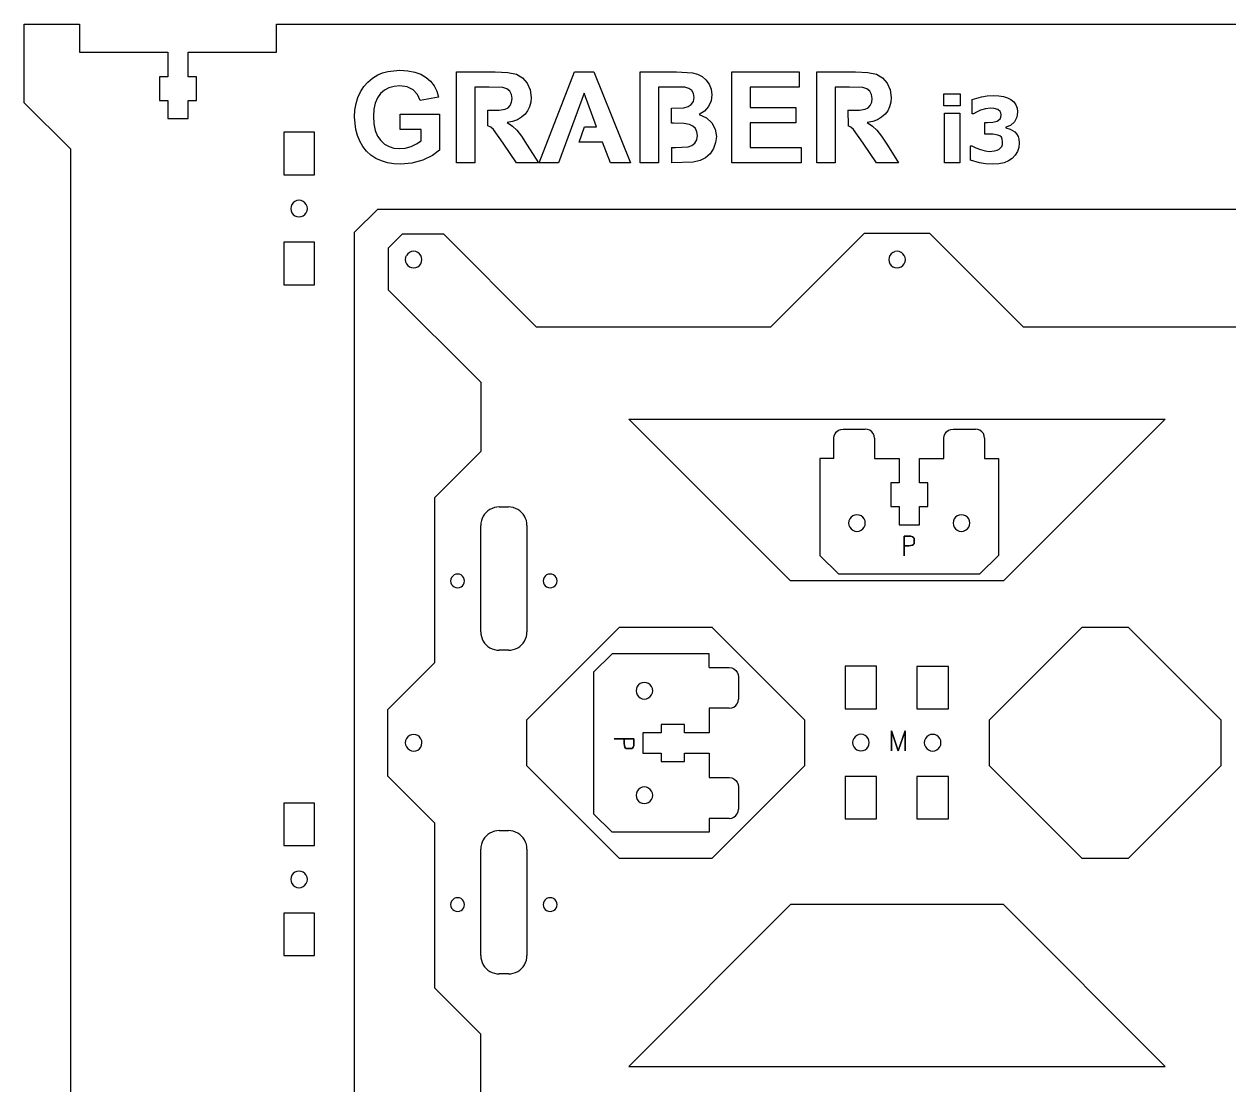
# Model space of a CAD drawing. Header units: inches. Extents: x -565 to 565, y -405 to 405.
# Drawn here: x 162.4 to 422.9, y 175.1 to 404.5 of the extents above; entities that cross this region are included whole.
import ezdxf

# ---------------------------------------------------------------- set-up
doc = ezdxf.new("R2010")
doc.units = ezdxf.units.IN
doc.header["$MEASUREMENT"] = 0

msp = doc.modelspace()

# ---------------------------------------------------------------- linework, layer by layer
for p, q in [((162.38, 404.54), (174.38, 404.54)), ((162.38, 387.54), (162.38, 404.54)), ((174.38, 404.54), (174.38, 398.44)), ((216.98, 398.44), (216.98, 404.54)), ((216.98, 404.54), (510.73, 404.54)), ((174.38, 398.44), (193.48, 398.44)), ((193.48, 398.44), (193.48, 393.14)), ((197.88, 398.44), (216.98, 398.44)), ((197.88, 393.14), (197.88, 398.44)), ((237.72, 392.85), (238.88, 393.56)), ((238.88, 393.56), (239.89, 393.99)), ((239.89, 393.99), (241.01, 394.3)), ((241.01, 394.3), (243.59, 394.54)), ((243.59, 394.54), (245.32, 394.44)), ((245.32, 394.44), (246.85, 394.16)), ((246.85, 394.16), (248.18, 393.68)), ((248.18, 393.68), (249.31, 393.01)), ((255.89, 374.54), (255.89, 394.21)), ((255.89, 394.21), (264.25, 394.21)), ((264.25, 394.21), (266.97, 394.07)), ((266.97, 394.07), (268.83, 393.68)), ((268.83, 393.68), (270.12, 392.94)), ((273.72, 374.54), (281.38, 394.21)), ((281.38, 394.21), (285.58, 394.21)), ((285.58, 394.21), (293.45, 374.54)), ((295.57, 374.54), (295.57, 394.21)), ((295.57, 394.21), (303.43, 394.21)), ((303.43, 394.21), (306.91, 394.01)), ((306.91, 394.01), (308, 393.71)), ((308, 393.71), (308.97, 393.2)), ((315.4, 374.54), (315.4, 394.21)), ((315.4, 394.21), (329.98, 394.21)), ((329.98, 394.21), (329.98, 390.88)), ((333.73, 374.54), (333.73, 394.21)), ((333.73, 394.21), (342.09, 394.21)), ((342.09, 394.21), (344.81, 394.07)), ((344.81, 394.07), (346.67, 393.68)), ((346.67, 393.68), (347.96, 392.94)), ((191.68, 393.14), (191.68, 388.04)), ((193.48, 393.14), (191.68, 393.14)), ((199.68, 393.14), (197.88, 393.14)), ((199.68, 388.04), (199.68, 393.14)), ((235.12, 389.9), (235.83, 391.02)), ((235.83, 391.02), (236.7, 392.01)), ((236.7, 392.01), (237.72, 392.85)), ((241.26, 390.73), (240.29, 390.22)), ((242.36, 391.04), (241.26, 390.73)), ((243.59, 391.15), (242.36, 391.04)), ((245.17, 390.94), (243.59, 391.15)), ((246.46, 390.31), (245.17, 390.94)), ((249.31, 393.01), (250.25, 392.16)), ((250.25, 392.16), (251.01, 391.18)), ((251.01, 391.18), (251.58, 390.04)), ((262.96, 390.88), (259.86, 390.88)), ((259.86, 390.88), (259.86, 374.54)), ((265.86, 390.81), (262.96, 390.88)), ((266.72, 390.54), (265.86, 390.81)), ((270.12, 392.94), (271.12, 391.79)), ((271.12, 391.79), (271.76, 390.34)), ((301.82, 390.93), (299.54, 390.93)), ((299.54, 390.93), (299.54, 374.54)), ((305.22, 390.87), (301.82, 390.93)), ((306.09, 390.63), (305.22, 390.87)), ((308.97, 393.2), (309.8, 392.48)), ((309.8, 392.48), (310.47, 391.56)), ((310.47, 391.56), (310.93, 390.47)), ((329.98, 390.88), (319.37, 390.88)), ((319.37, 390.88), (319.37, 386.52)), ((340.8, 390.88), (337.7, 390.88)), ((337.7, 390.88), (337.7, 374.54)), ((343.7, 390.81), (340.8, 390.88)), ((344.56, 390.54), (343.7, 390.81)), ((347.96, 392.94), (348.96, 391.79)), ((348.96, 391.79), (349.6, 390.34)), ((234.15, 387.34), (234.55, 388.66)), ((234.55, 388.66), (235.12, 389.9)), ((238.78, 388.57), (238.3, 387.45)), ((239.45, 389.5), (238.78, 388.57)), ((240.29, 390.22), (239.45, 389.5)), ((247.42, 389.32), (246.46, 390.31)), ((248.02, 388.02), (247.42, 389.32)), ((251.96, 388.76), (248.02, 388.02)), ((251.58, 390.04), (251.96, 388.76)), ((267.36, 390.04), (266.72, 390.54)), ((267.75, 389.33), (267.36, 390.04)), ((267.89, 388.44), (267.75, 389.33)), ((267.78, 387.63), (267.89, 388.44)), ((271.76, 390.34), (271.98, 388.69)), ((271.98, 388.69), (271.9, 387.63)), ((283.43, 389.62), (277.93, 374.54)), ((286.14, 382.32), (283.43, 389.62)), ((306.71, 390.17), (306.09, 390.63)), ((307.09, 389.52), (306.71, 390.17)), ((307.07, 387.83), (307.21, 388.69)), ((307.21, 388.69), (307.09, 389.52)), ((311.08, 389.26), (310.89, 387.93)), ((310.93, 390.47), (311.08, 389.26)), ((345.2, 390.04), (344.56, 390.54)), ((345.59, 389.33), (345.2, 390.04)), ((345.73, 388.44), (345.59, 389.33)), ((345.63, 387.63), (345.73, 388.44)), ((349.6, 390.34), (349.82, 388.69)), ((349.82, 388.69), (349.74, 387.63)), ((361.24, 386.83), (361.24, 389.45)), ((361.24, 389.45), (364.78, 389.45)), ((364.78, 389.45), (364.78, 386.83)), ((367.37, 388.2), (369.36, 388.81)), ((367.37, 385.14), (367.37, 388.2)), ((369.36, 388.81), (370.62, 389.03)), ((370.62, 389.03), (371.91, 389.1)), ((371.91, 389.1), (373.1, 389.05)), ((373.1, 389.05), (374.12, 388.88)), ((374.12, 388.88), (374.98, 388.61)), ((374.98, 388.61), (375.71, 388.24)), ((375.71, 388.24), (376.35, 387.73)), ((162.38, 387.54), (172.38, 377.54)), ((191.68, 388.04), (193.48, 388.04)), ((193.48, 388.04), (193.48, 384.09)), ((197.88, 388.04), (199.68, 388.04)), ((197.88, 384.09), (197.88, 388.04)), ((233.83, 384.44), (233.91, 385.93)), ((233.91, 385.93), (234.15, 387.34)), ((238.01, 386.12), (237.92, 384.6)), ((238.3, 387.45), (238.01, 386.12)), ((262.67, 382.53), (262.67, 385.89)), ((262.67, 385.89), (262.8, 385.89)), ((262.8, 385.89), (265.12, 385.95)), ((265.12, 385.95), (266.37, 386.13)), ((266.37, 386.13), (267, 386.46)), ((267, 386.46), (267.48, 386.96)), ((267.48, 386.96), (267.78, 387.63)), ((271.24, 385.81), (270.68, 385.04)), ((271.65, 386.67), (271.24, 385.81)), ((271.9, 387.63), (271.65, 386.67)), ((302.34, 386.39), (305.03, 386.45)), ((302.34, 383.11), (302.34, 386.39)), ((305.03, 386.45), (305.94, 386.69)), ((305.94, 386.69), (306.63, 387.16)), ((306.63, 387.16), (307.07, 387.83)), ((309.46, 385.71), (308.31, 384.99)), ((310.33, 386.72), (309.46, 385.71)), ((310.89, 387.93), (310.33, 386.72)), ((319.37, 386.52), (329.24, 386.52)), ((329.24, 386.52), (329.24, 383.21)), ((340.5, 385.89), (340.51, 382.53)), ((340.5, 385.89), (340.64, 385.89)), ((340.64, 385.89), (342.96, 385.95)), ((342.96, 385.95), (344.21, 386.13)), ((344.21, 386.13), (344.84, 386.46)), ((344.84, 386.46), (345.32, 386.96)), ((345.32, 386.96), (345.63, 387.63)), ((349.09, 385.81), (348.52, 385.04)), ((349.49, 386.67), (349.09, 385.81)), ((349.74, 387.63), (349.49, 386.67)), ((364.78, 386.83), (361.24, 386.83)), ((368.32, 385.51), (367.67, 385.14)), ((369.16, 385.91), (368.32, 385.51)), ((370.22, 386.23), (369.16, 385.91)), ((371.3, 386.35), (370.22, 386.23)), ((372.08, 386.29), (371.3, 386.35)), ((372.89, 386.06), (372.08, 386.29)), ((373.39, 385.64), (372.89, 386.06)), ((373.54, 385.33), (373.39, 385.64)), ((376.35, 387.73), (376.81, 387.09)), ((376.81, 387.09), (377.08, 386.35)), ((377.17, 385.53), (376.99, 384.39)), ((377.08, 386.35), (377.17, 385.53)), ((193.48, 384.09), (197.88, 384.09)), ((234.12, 381.72), (233.83, 384.44)), ((237.92, 384.6), (238.02, 382.96)), ((238.02, 382.96), (238.31, 381.54)), ((243.66, 381.77), (243.66, 385.08)), ((243.66, 385.08), (252.22, 385.08)), ((252.22, 385.08), (252.22, 377.25)), ((268, 383.47), (266.79, 383.22)), ((266.79, 383.22), (267.96, 382.43)), ((269.05, 383.86), (268, 383.47)), ((269.94, 384.38), (269.05, 383.86)), ((270.68, 385.04), (269.94, 384.38)), ((302.75, 383.11), (302.34, 383.11)), ((304.98, 383.04), (302.75, 383.11)), ((306.27, 382.83), (304.98, 383.04)), ((308.31, 384.99), (309.9, 384.28)), ((309.9, 384.28), (311.08, 383.21)), ((311.08, 383.21), (311.8, 381.83)), ((329.24, 383.21), (319.37, 383.21)), ((319.37, 383.21), (319.37, 377.85)), ((345.84, 383.47), (344.63, 383.22)), ((344.63, 383.22), (345.8, 382.43)), ((346.89, 383.86), (345.84, 383.47)), ((347.78, 384.38), (346.89, 383.86)), ((348.52, 385.04), (347.78, 384.38)), ((361.34, 374.54), (361.34, 385.3)), ((361.34, 385.3), (364.69, 385.3)), ((364.69, 385.3), (364.69, 374.54)), ((367.67, 385.14), (367.37, 385.14)), ((370.08, 380.75), (370.08, 383.26)), ((370.08, 383.26), (370.65, 383.26)), ((370.65, 383.26), (371.84, 383.31)), ((371.84, 383.31), (372.77, 383.54)), ((372.77, 383.54), (373.37, 384.05)), ((373.37, 384.05), (373.53, 384.44)), ((373.53, 384.44), (373.59, 384.93)), ((373.59, 384.93), (373.54, 385.33)), ((376.47, 383.4), (375.65, 382.64)), ((376.99, 384.39), (376.47, 383.4)), ((225.13, 381.14), (218.53, 381.14)), ((218.53, 381.14), (218.53, 371.94)), ((225.13, 371.94), (225.13, 381.14)), ((234.48, 380.43), (234.12, 381.72)), ((234.98, 379.2), (234.48, 380.43)), ((238.31, 381.54), (238.79, 380.33)), ((238.79, 380.33), (239.47, 379.35)), ((248.21, 381.77), (243.66, 381.77)), ((248.21, 379.28), (248.21, 381.77)), ((263.28, 382.21), (262.67, 382.53)), ((263.86, 381.71), (263.28, 382.21)), ((265.95, 378.82), (263.86, 381.71)), ((267.96, 382.43), (268.91, 381.57)), ((268.91, 381.57), (269.9, 380.32)), ((269.9, 380.32), (271.17, 378.38)), ((282.35, 379.01), (283.57, 382.32)), ((283.57, 382.32), (286.14, 382.32)), ((306.99, 382.47), (306.27, 382.83)), ((307.51, 381.93), (306.99, 382.47)), ((307.83, 381.25), (307.51, 381.93)), ((307.8, 379.49), (307.94, 380.43)), ((307.94, 380.43), (307.83, 381.25)), ((311.8, 381.83), (312.04, 380.24)), ((341.12, 382.21), (340.51, 382.53)), ((341.7, 381.71), (341.12, 382.21)), ((343.79, 378.82), (341.7, 381.71)), ((345.8, 382.43), (346.75, 381.57)), ((346.75, 381.57), (347.74, 380.32)), ((347.74, 380.32), (349.01, 378.38)), ((370.69, 380.75), (370.08, 380.75)), ((371.82, 380.73), (370.69, 380.75)), ((372.93, 380.55), (371.82, 380.73)), ((373.34, 380.35), (372.93, 380.55)), ((373.66, 380.05), (373.34, 380.35)), ((375.65, 382.64), (374.61, 382.21)), ((374.61, 382.21), (374.61, 382.08)), ((374.61, 382.08), (375.6, 381.82)), ((375.6, 381.82), (376.55, 381.23)), ((376.55, 381.23), (376.94, 380.8)), ((376.94, 380.8), (377.26, 380.26)), ((235.63, 378.07), (234.98, 379.2)), ((236.42, 377.07), (235.63, 378.07)), ((239.47, 379.35), (240.31, 378.58)), ((240.31, 378.58), (241.27, 378.04)), ((241.27, 378.04), (242.35, 377.71)), ((242.35, 377.71), (243.55, 377.6)), ((243.55, 377.6), (244.8, 377.72)), ((244.8, 377.72), (246.05, 378.09)), ((246.05, 378.09), (247.22, 378.63)), ((247.22, 378.63), (248.21, 379.28)), ((268.82, 374.54), (265.95, 378.82)), ((271.17, 378.38), (273.57, 374.54)), ((287.42, 379.01), (282.35, 379.01)), ((289.13, 374.54), (287.42, 379.01)), ((302.34, 377.85), (302.34, 374.54)), ((302.34, 377.85), (303.22, 377.85)), ((303.22, 377.85), (305.94, 377.97)), ((305.94, 377.97), (306.74, 378.25)), ((306.74, 378.25), (307.38, 378.76)), ((307.38, 378.76), (307.8, 379.49)), ((311.89, 378.92), (311.42, 377.63)), ((312.04, 380.24), (311.89, 378.92)), ((319.37, 377.85), (330.35, 377.85)), ((330.35, 377.85), (330.35, 374.54)), ((346.66, 374.54), (343.79, 378.82)), ((349.01, 378.38), (351.41, 374.54)), ((366.96, 375.14), (366.96, 378.24)), ((366.96, 378.24), (367.3, 378.24)), ((367.3, 378.24), (368.16, 377.77)), ((368.16, 377.77), (369.15, 377.38)), ((373.22, 377.5), (373.74, 378.09)), ((373.87, 379.64), (373.66, 380.05)), ((373.74, 378.09), (373.89, 378.51)), ((373.94, 379.08), (373.87, 379.64)), ((373.89, 378.51), (373.94, 379.08)), ((377.45, 377.86), (377.15, 376.95)), ((377.26, 380.26), (377.47, 379.62)), ((377.54, 378.86), (377.45, 377.86)), ((377.47, 379.62), (377.54, 378.86)), ((172.38, 377.54), (172.38, 103.04)), ((237.35, 376.22), (236.42, 377.07)), ((238.43, 375.5), (237.35, 376.22)), ((239.63, 374.93), (238.43, 375.5)), ((248.6, 375.12), (246.22, 374.44)), ((250.69, 376.12), (248.6, 375.12)), ((252.22, 377.25), (250.69, 376.12)), ((309.72, 375.61), (308.51, 375)), ((310.68, 376.49), (309.72, 375.61)), ((311.42, 377.63), (310.68, 376.49)), ((368.9, 374.52), (366.96, 375.14)), ((369.15, 377.38), (370.16, 377.1)), ((370.16, 377.1), (371.08, 377.01)), ((371.08, 377.01), (372.2, 377.1)), ((372.2, 377.1), (372.76, 377.25)), ((372.76, 377.25), (373.22, 377.5)), ((376.02, 375.49), (375.2, 374.96)), ((376.68, 376.16), (376.02, 375.49)), ((377.15, 376.95), (376.68, 376.16)), ((240.92, 374.53), (239.63, 374.93)), ((242.31, 374.29), (240.92, 374.53)), ((243.81, 374.21), (242.31, 374.29)), ((246.22, 374.44), (243.81, 374.21)), ((259.86, 374.54), (255.89, 374.54)), ((273.57, 374.54), (268.82, 374.54)), ((277.93, 374.54), (273.72, 374.54)), ((293.45, 374.54), (289.13, 374.54)), ((299.54, 374.54), (295.57, 374.54)), ((307.05, 374.68), (302.34, 374.54)), ((308.51, 375), (307.05, 374.68)), ((330.35, 374.54), (315.4, 374.54)), ((337.7, 374.54), (333.73, 374.54)), ((351.41, 374.54), (346.66, 374.54)), ((364.69, 374.54), (361.34, 374.54)), ((370.21, 374.31), (368.9, 374.52)), ((371.76, 374.24), (370.21, 374.31)), ((373.11, 374.32), (371.76, 374.24)), ((374.24, 374.56), (373.11, 374.32)), ((375.2, 374.96), (374.24, 374.56)), ((218.53, 371.94), (225.13, 371.94)), ((220.09, 365.1), (220.03, 364.64)), ((220.27, 365.54), (220.09, 365.1)), ((220.55, 365.91), (220.27, 365.54)), ((220.93, 366.2), (220.55, 365.91)), ((221.36, 366.38), (220.93, 366.2)), ((221.83, 366.44), (221.36, 366.38)), ((222.29, 366.38), (221.83, 366.44)), ((222.73, 366.2), (222.29, 366.38)), ((223.1, 365.91), (222.73, 366.2)), ((223.39, 365.54), (223.1, 365.91)), ((223.57, 365.1), (223.39, 365.54)), ((223.63, 364.64), (223.57, 365.1)), ((220.03, 364.64), (220.09, 364.17)), ((220.09, 364.17), (220.27, 363.73)), ((220.27, 363.73), (220.55, 363.36)), ((220.55, 363.36), (220.93, 363.07)), ((220.93, 363.07), (221.36, 362.89)), ((221.36, 362.89), (221.83, 362.83)), ((221.83, 362.83), (222.29, 362.89)), ((222.29, 362.89), (222.73, 363.07)), ((222.73, 363.07), (223.1, 363.36)), ((223.1, 363.36), (223.39, 363.73)), ((223.39, 363.73), (223.57, 364.17)), ((223.57, 364.17), (223.63, 364.64)), ((233.83, 359.54), (238.83, 364.54)), ((238.83, 364.54), (488.83, 364.54)), ((233.83, 83.05), (233.83, 359.54)), ((218.53, 357.34), (218.53, 348.14)), ((225.13, 357.34), (218.53, 357.34)), ((225.13, 348.14), (225.13, 357.34)), ((244.1, 359.09), (241.1, 356.09)), ((253.1, 359.09), (244.1, 359.09)), ((253.1, 359.09), (273.1, 339.09)), ((323.83, 339.09), (343.98, 359.25)), ((358.23, 359.25), (343.98, 359.25)), ((378.38, 339.09), (358.23, 359.25)), ((241.1, 356.09), (241.1, 347.09)), ((244.86, 354.07), (245.04, 354.51)), ((245.32, 354.88), (245.04, 354.51)), ((245.69, 355.16), (245.32, 354.88)), ((246.13, 355.34), (245.69, 355.16)), ((246.18, 355.34), (246.13, 355.34)), ((246.59, 355.41), (246.18, 355.34)), ((247.06, 355.34), (246.59, 355.41)), ((247.49, 355.16), (247.06, 355.34)), ((247.87, 354.88), (247.49, 355.16)), ((248.15, 354.51), (247.87, 354.88)), ((248.33, 354.07), (248.15, 354.51)), ((349.55, 354.51), (349.37, 354.07)), ((349.83, 354.88), (349.55, 354.51)), ((350.2, 355.16), (349.83, 354.88)), ((350.2, 355.16), (350.64, 355.34)), ((351.1, 355.41), (350.64, 355.34)), ((351.57, 355.34), (351.1, 355.41)), ((352, 355.16), (351.57, 355.34)), ((352.04, 355.13), (352, 355.16)), ((352.38, 354.88), (352.04, 355.13)), ((352.66, 354.51), (352.38, 354.88)), ((352.84, 354.07), (352.66, 354.51)), ((244.86, 354.07), (244.79, 353.61)), ((244.79, 353.61), (244.86, 353.14)), ((244.86, 353.14), (245.04, 352.71)), ((245.04, 352.71), (245.32, 352.33)), ((245.32, 352.33), (245.69, 352.05)), ((245.69, 352.05), (246.13, 351.87)), ((246.13, 351.87), (246.59, 351.81)), ((246.59, 351.81), (247.06, 351.87)), ((247.06, 351.87), (247.49, 352.05)), ((247.49, 352.05), (247.87, 352.33)), ((247.87, 352.33), (248.15, 352.71)), ((248.15, 352.71), (248.33, 353.14)), ((248.39, 353.61), (248.33, 354.07)), ((248.33, 353.14), (248.39, 353.61)), ((349.37, 354.07), (349.3, 353.61)), ((349.3, 353.61), (349.37, 353.14)), ((349.37, 353.14), (349.55, 352.71)), ((349.55, 352.71), (349.83, 352.33)), ((349.83, 352.33), (350.2, 352.05)), ((350.2, 352.05), (350.64, 351.87)), ((350.64, 351.87), (351.1, 351.81)), ((351.1, 351.81), (351.57, 351.87)), ((351.57, 351.87), (352, 352.05)), ((352, 352.05), (352.38, 352.33)), ((352.38, 352.33), (352.66, 352.71)), ((352.66, 352.71), (352.84, 353.14)), ((352.9, 353.61), (352.84, 354.07)), ((352.84, 353.14), (352.9, 353.61)), ((218.53, 348.14), (225.13, 348.14)), ((241.1, 347.09), (261.1, 327.09)), ((273.1, 339.09), (323.83, 339.09)), ((378.38, 339.09), (429.1, 339.09)), ((261.1, 327.09), (261.1, 312.09)), ((293.1, 319.09), (409.1, 319.09)), ((293.1, 319.09), (328.1, 284.09)), ((409.1, 319.09), (374.1, 284.09)), ((337.44, 314.96), (337.5, 315.48)), ((337.5, 315.48), (337.7, 315.96)), ((337.7, 315.96), (338.02, 316.38)), ((338.02, 316.38), (338.44, 316.69)), ((338.44, 316.69), (338.92, 316.89)), ((338.92, 316.89), (339.44, 316.96)), ((339.44, 316.96), (344.24, 316.96)), ((344.75, 316.89), (344.24, 316.96)), ((345.24, 316.69), (344.75, 316.89)), ((345.65, 316.38), (345.24, 316.69)), ((345.97, 315.96), (345.65, 316.38)), ((346.17, 315.48), (345.97, 315.96)), ((346.24, 314.96), (346.17, 315.48)), ((361.24, 314.96), (361.3, 315.48)), ((361.3, 315.48), (361.5, 315.96)), ((361.5, 315.96), (361.82, 316.38)), ((361.82, 316.38), (362.24, 316.69)), ((362.24, 316.69), (362.72, 316.89)), ((362.72, 316.89), (363.24, 316.96)), ((363.24, 316.96), (368.04, 316.96)), ((368.55, 316.89), (368.04, 316.96)), ((369.04, 316.69), (368.55, 316.89)), ((369.45, 316.38), (369.04, 316.69)), ((369.77, 315.96), (369.45, 316.38)), ((369.97, 315.48), (369.77, 315.96)), ((370.04, 314.96), (369.97, 315.48)), ((337.44, 310.61), (337.44, 314.96)), ((346.24, 314.96), (346.24, 310.61)), ((361.24, 310.61), (361.24, 314.96)), ((370.04, 314.96), (370.04, 310.61)), ((261.1, 312.09), (251.1, 302.09)), ((337.44, 310.61), (334.44, 310.61)), ((334.44, 310.61), (334.44, 289.61)), ((346.24, 310.61), (351.54, 310.61)), ((351.54, 310.61), (351.54, 305.31)), ((355.94, 310.61), (361.24, 310.61)), ((355.94, 305.31), (355.94, 310.61)), ((370.04, 310.61), (373.04, 310.61)), ((373.04, 310.61), (373.04, 289.61)), ((349.74, 305.31), (349.74, 300.21)), ((351.54, 305.31), (349.74, 305.31)), ((357.74, 305.31), (355.94, 305.31)), ((357.74, 300.21), (357.74, 305.31)), ((251.1, 302.09), (251.1, 266.37)), ((263.1, 299.57), (262.67, 299.28)), ((263.57, 299.8), (263.1, 299.57)), ((264.07, 299.97), (263.57, 299.8)), ((264.58, 300.07), (264.07, 299.97)), ((265.1, 300.1), (264.58, 300.07)), ((265.1, 300.1), (267.1, 300.1)), ((267.63, 300.07), (267.1, 300.1)), ((268.14, 299.97), (267.63, 300.07)), ((268.64, 299.8), (268.14, 299.97)), ((269.1, 299.57), (268.64, 299.8)), ((269.54, 299.28), (269.1, 299.57)), ((349.74, 300.21), (351.54, 300.21)), ((351.54, 300.21), (351.54, 296.26)), ((355.94, 300.21), (357.74, 300.21)), ((355.94, 296.26), (355.94, 300.21)), ((261.24, 297.14), (261.14, 296.62)), ((261.41, 297.63), (261.24, 297.14)), ((261.64, 298.1), (261.41, 297.63)), ((261.93, 298.54), (261.64, 298.1)), ((262.28, 298.93), (261.93, 298.54)), ((262.67, 299.28), (262.28, 298.93)), ((269.93, 298.93), (269.54, 299.28)), ((270.28, 298.54), (269.93, 298.93)), ((270.57, 298.1), (270.28, 298.54)), ((270.8, 297.63), (270.57, 298.1)), ((270.97, 297.14), (270.8, 297.63)), ((271.07, 296.62), (270.97, 297.14)), ((340.7, 297.08), (340.64, 296.61)), ((340.88, 297.51), (340.7, 297.08)), ((341.16, 297.89), (340.88, 297.51)), ((341.54, 298.17), (341.16, 297.89)), ((341.97, 298.35), (341.54, 298.17)), ((342.44, 298.41), (341.97, 298.35)), ((342.9, 298.35), (342.44, 298.41)), ((343.34, 298.17), (342.9, 298.35)), ((343.71, 297.89), (343.34, 298.17)), ((344, 297.51), (343.71, 297.89)), ((344.18, 297.08), (344, 297.51)), ((344.24, 296.61), (344.18, 297.08)), ((363.3, 297.08), (363.24, 296.61)), ((363.48, 297.51), (363.3, 297.08)), ((363.76, 297.89), (363.48, 297.51)), ((364.14, 298.17), (363.76, 297.89)), ((364.57, 298.35), (364.14, 298.17)), ((365.04, 298.41), (364.57, 298.35)), ((365.5, 298.35), (365.04, 298.41)), ((365.94, 298.17), (365.5, 298.35)), ((366.31, 297.89), (365.94, 298.17)), ((366.6, 297.51), (366.31, 297.89)), ((366.78, 297.08), (366.6, 297.51)), ((366.84, 296.61), (366.78, 297.08)), ((261.14, 296.62), (261.1, 296.1)), ((261.1, 273.1), (261.1, 296.1)), ((271.1, 296.1), (271.07, 296.62)), ((271.1, 296.1), (271.1, 273.1)), ((340.64, 296.61), (340.7, 296.15)), ((340.7, 296.15), (340.88, 295.71)), ((340.88, 295.71), (341.16, 295.34)), ((341.16, 295.34), (341.54, 295.05)), ((341.54, 295.05), (341.97, 294.87)), ((341.97, 294.87), (342.44, 294.81)), ((342.44, 294.81), (342.9, 294.87)), ((342.9, 294.87), (343.34, 295.05)), ((343.34, 295.05), (343.71, 295.34)), ((343.71, 295.34), (344, 295.71)), ((344, 295.71), (344.18, 296.15)), ((344.18, 296.15), (344.24, 296.61)), ((351.54, 296.26), (355.94, 296.26)), ((363.24, 296.61), (363.3, 296.15)), ((363.3, 296.15), (363.48, 295.71)), ((363.48, 295.71), (363.76, 295.34)), ((363.76, 295.34), (364.14, 295.05)), ((364.14, 295.05), (364.57, 294.87)), ((364.57, 294.87), (365.04, 294.81)), ((365.04, 294.81), (365.5, 294.87)), ((365.5, 294.87), (365.94, 295.05)), ((365.94, 295.05), (366.31, 295.34)), ((366.31, 295.34), (366.6, 295.71)), ((366.6, 295.71), (366.78, 296.15)), ((366.78, 296.15), (366.84, 296.61)), ((353.66, 293.81), (352.64, 293.81)), ((352.64, 293.81), (352.64, 291.72)), ((352.64, 289.5), (352.64, 293.81)), ((352.64, 293.81), (353.66, 293.81)), ((354.09, 293.77), (353.66, 293.81)), ((353.66, 293.81), (354.09, 293.77)), ((353.66, 291.72), (354.09, 291.75)), ((354.09, 291.75), (353.66, 291.72)), ((354.46, 293.67), (354.09, 293.77)), ((354.09, 293.77), (354.46, 293.67)), ((354.09, 291.75), (354.46, 291.84)), ((354.46, 291.84), (354.09, 291.75)), ((354.7, 293.51), (354.46, 293.67)), ((354.46, 293.67), (354.7, 293.51)), ((354.46, 291.84), (354.7, 291.98)), ((354.7, 291.98), (354.46, 291.84)), ((354.76, 293.43), (354.7, 293.51)), ((354.7, 293.51), (354.76, 293.43)), ((354.7, 291.98), (354.76, 292.07)), ((354.76, 292.07), (354.7, 291.98)), ((354.78, 293.33), (354.76, 293.43)), ((354.76, 293.43), (354.78, 293.33)), ((354.76, 292.07), (354.78, 292.16)), ((354.78, 292.16), (354.76, 292.07)), ((354.78, 292.16), (354.78, 293.33)), ((354.78, 293.33), (354.78, 292.16)), ((338.44, 285.61), (334.44, 289.61)), ((352.64, 291.72), (353.66, 291.72)), ((353.66, 291.72), (352.64, 291.72)), ((352.64, 291.72), (352.64, 289.5)), ((369.04, 285.61), (373.04, 289.61)), ((254.66, 284.48), (254.6, 284.09)), ((254.6, 284.09), (254.66, 283.71)), ((254.81, 284.84), (254.66, 284.48)), ((255.04, 285.16), (254.81, 284.84)), ((255.35, 285.39), (255.04, 285.16)), ((255.72, 285.54), (255.35, 285.39)), ((256.1, 285.59), (255.72, 285.54)), ((256.49, 285.54), (256.1, 285.59)), ((256.85, 285.39), (256.49, 285.54)), ((257.17, 285.16), (256.85, 285.39)), ((257.4, 284.84), (257.17, 285.16)), ((257.55, 284.48), (257.4, 284.84)), ((257.6, 284.09), (257.55, 284.48)), ((257.55, 283.71), (257.6, 284.09)), ((274.66, 284.48), (274.6, 284.09)), ((274.6, 284.09), (274.66, 283.71)), ((274.81, 284.84), (274.66, 284.48)), ((275.04, 285.16), (274.81, 284.84)), ((275.35, 285.39), (275.04, 285.16)), ((275.72, 285.54), (275.35, 285.39)), ((276.1, 285.59), (275.72, 285.54)), ((276.49, 285.54), (276.1, 285.59)), ((276.85, 285.39), (276.49, 285.54)), ((277.17, 285.16), (276.85, 285.39)), ((277.4, 284.84), (277.17, 285.16)), ((277.55, 284.48), (277.4, 284.84)), ((277.6, 284.09), (277.55, 284.48)), ((277.55, 283.71), (277.6, 284.09)), ((374.1, 284.09), (328.1, 284.09)), ((338.44, 285.61), (369.04, 285.61)), ((254.66, 283.71), (254.81, 283.34)), ((254.81, 283.34), (255.04, 283.03)), ((255.04, 283.03), (255.35, 282.8)), ((255.35, 282.8), (255.72, 282.65)), ((255.72, 282.65), (256.1, 282.59)), ((256.1, 282.59), (256.49, 282.65)), ((256.49, 282.65), (256.85, 282.8)), ((256.85, 282.8), (257.17, 283.03)), ((257.17, 283.03), (257.4, 283.34)), ((257.4, 283.34), (257.55, 283.71)), ((274.66, 283.71), (274.81, 283.34)), ((274.81, 283.34), (275.04, 283.03)), ((275.04, 283.03), (275.35, 282.8)), ((275.35, 282.8), (275.72, 282.65)), ((275.72, 282.65), (276.1, 282.59)), ((276.1, 282.59), (276.49, 282.65)), ((276.49, 282.65), (276.85, 282.8)), ((276.85, 282.8), (277.17, 283.03)), ((277.17, 283.03), (277.4, 283.34)), ((277.4, 283.34), (277.55, 283.71)), ((271.1, 254.09), (291.1, 274.09)), ((291.1, 274.09), (311.1, 274.09)), ((311.1, 274.09), (331.1, 254.09)), ((311.1, 274.09), (311.18, 274.09)), ((371.1, 254.09), (391.1, 274.09)), ((391.1, 274.09), (401.1, 274.09)), ((401.1, 274.09), (421.1, 254.09)), ((261.1, 273.1), (261.14, 272.58)), ((261.14, 272.58), (261.24, 272.07)), ((261.24, 272.07), (261.41, 271.57)), ((261.41, 271.57), (261.64, 271.1)), ((261.64, 271.1), (261.93, 270.67)), ((270.28, 270.67), (270.57, 271.1)), ((270.57, 271.1), (270.8, 271.57)), ((270.8, 271.57), (270.97, 272.07)), ((270.97, 272.07), (271.07, 272.58)), ((271.07, 272.58), (271.1, 273.1)), ((261.93, 270.67), (262.28, 270.27)), ((262.28, 270.27), (262.67, 269.93)), ((262.67, 269.93), (263.1, 269.64)), ((263.1, 269.64), (263.57, 269.41)), ((263.57, 269.41), (264.07, 269.24)), ((264.07, 269.24), (264.58, 269.14)), ((264.58, 269.14), (265.1, 269.1)), ((267.1, 269.1), (265.1, 269.1)), ((267.1, 269.1), (267.63, 269.14)), ((267.63, 269.14), (268.14, 269.24)), ((268.14, 269.24), (268.64, 269.41)), ((268.64, 269.41), (269.1, 269.64)), ((269.1, 269.64), (269.54, 269.93)), ((269.54, 269.93), (269.93, 270.27)), ((269.93, 270.27), (270.28, 270.67)), ((285.49, 264.35), (289.49, 268.35)), ((310.49, 268.35), (289.49, 268.35)), ((310.49, 265.35), (310.49, 268.35)), ((240.94, 256.2), (251.1, 266.37)), ((285.49, 264.35), (285.49, 233.75)), ((310.49, 265.35), (314.84, 265.35)), ((314.84, 265.35), (315.36, 265.28)), ((315.36, 265.28), (315.84, 265.08)), ((315.84, 265.08), (316.26, 264.76)), ((316.26, 264.76), (316.57, 264.35)), ((316.57, 264.35), (316.77, 263.87)), ((316.77, 263.87), (316.84, 263.35)), ((316.84, 263.35), (316.84, 258.55)), ((339.9, 265.63), (339.9, 256.43)), ((346.7, 265.63), (339.9, 265.63)), ((346.7, 256.43), (346.7, 265.63)), ((355.4, 265.61), (355.4, 256.41)), ((362.2, 265.61), (355.4, 265.61)), ((362.2, 256.41), (362.2, 265.61)), ((411.18, 264.09), (411.18, 264.02)), ((294.75, 260.82), (294.69, 260.35)), ((294.93, 261.25), (294.75, 260.82)), ((295.22, 261.62), (294.93, 261.25)), ((295.59, 261.91), (295.22, 261.62)), ((296.03, 262.09), (295.59, 261.91)), ((296.49, 262.15), (296.03, 262.09)), ((296.96, 262.09), (296.49, 262.15)), ((297.39, 261.91), (296.96, 262.09)), ((297.76, 261.62), (297.39, 261.91)), ((298.05, 261.25), (297.76, 261.62)), ((298.23, 260.82), (298.05, 261.25)), ((298.29, 260.35), (298.23, 260.82)), ((294.69, 260.35), (294.75, 259.88)), ((294.75, 259.88), (294.93, 259.45)), ((294.93, 259.45), (295.22, 259.08)), ((295.22, 259.08), (295.59, 258.79)), ((295.59, 258.79), (296.03, 258.61)), ((296.03, 258.61), (296.49, 258.55)), ((296.49, 258.55), (296.96, 258.61)), ((296.96, 258.61), (297.39, 258.79)), ((297.39, 258.79), (297.76, 259.08)), ((297.76, 259.08), (298.05, 259.45)), ((298.05, 259.45), (298.23, 259.88)), ((298.23, 259.88), (298.29, 260.35)), ((316.57, 257.55), (316.77, 258.03)), ((316.77, 258.03), (316.84, 258.55)), ((240.94, 256.2), (240.94, 241.96)), ((310.49, 256.55), (310.49, 251.25)), ((314.84, 256.55), (310.49, 256.55)), ((314.84, 256.55), (315.36, 256.62)), ((315.36, 256.62), (315.84, 256.82)), ((315.84, 256.82), (316.26, 257.14)), ((316.26, 257.14), (316.57, 257.55)), ((339.9, 256.43), (346.7, 256.43)), ((355.4, 256.41), (362.2, 256.41)), ((271.1, 244.09), (271.1, 254.09)), ((300.09, 253.05), (300.09, 251.25)), ((305.19, 253.05), (300.09, 253.05)), ((305.19, 251.25), (305.19, 253.05)), ((331.1, 254.09), (331.1, 244.09)), ((371.1, 244.09), (371.1, 254.09)), ((421.1, 254.09), (421.1, 244.09)), ((245.34, 250.38), (245.05, 250.01)), ((245.71, 250.66), (245.34, 250.38)), ((246.15, 250.84), (245.71, 250.66)), ((246.61, 250.89), (246.15, 250.84)), ((247.08, 250.83), (246.61, 250.89)), ((247.51, 250.64), (247.08, 250.83)), ((247.88, 250.35), (247.51, 250.64)), ((248.16, 249.98), (247.88, 250.35)), ((300.09, 251.25), (296.14, 251.25)), ((296.14, 251.25), (296.14, 246.85)), ((310.49, 251.25), (305.19, 251.25)), ((342.03, 250.4), (341.74, 250.03)), ((342.4, 250.69), (342.03, 250.4)), ((342.84, 250.87), (342.4, 250.69)), ((343.3, 250.93), (342.84, 250.87)), ((343.77, 250.87), (343.3, 250.93)), ((344.2, 250.69), (343.77, 250.87)), ((344.57, 250.4), (344.2, 250.69)), ((344.86, 250.03), (344.57, 250.4)), ((349.88, 247.34), (349.88, 251.65)), ((349.88, 251.65), (351.37, 247.34)), ((351.37, 247.34), (349.88, 251.65)), ((349.88, 251.65), (349.88, 247.34)), ((351.37, 247.34), (352.85, 251.65)), ((352.85, 251.65), (351.37, 247.34)), ((352.85, 251.65), (352.85, 247.34)), ((352.85, 247.34), (352.85, 251.65)), ((357.53, 250.39), (357.24, 250.01)), ((357.9, 250.67), (357.53, 250.39)), ((358.33, 250.85), (357.9, 250.67)), ((358.8, 250.91), (358.33, 250.85)), ((359.26, 250.85), (358.8, 250.91)), ((359.7, 250.67), (359.26, 250.85)), ((360.07, 250.39), (359.7, 250.67)), ((360.36, 250.01), (360.07, 250.39)), ((244.86, 249.58), (244.79, 249.11)), ((244.79, 249.11), (244.85, 248.65)), ((244.85, 248.65), (245.03, 248.21)), ((245.05, 250.01), (244.86, 249.58)), ((245.03, 248.21), (245.31, 247.84)), ((245.31, 247.84), (245.68, 247.55)), ((245.68, 247.55), (246.11, 247.36)), ((247.04, 247.35), (247.48, 247.53)), ((247.48, 247.53), (247.85, 247.81)), ((247.85, 247.81), (248.14, 248.18)), ((248.14, 248.18), (248.33, 248.61)), ((248.34, 249.54), (248.16, 249.98)), ((248.33, 248.61), (248.39, 249.07)), ((248.39, 249.07), (248.34, 249.54)), ((289.92, 249.97), (294.23, 249.97)), ((292.14, 249.97), (289.92, 249.97)), ((294.23, 249.97), (292.14, 249.97)), ((292.14, 249.97), (292.14, 248.95)), ((292.14, 248.95), (292.14, 249.97)), ((292.14, 248.95), (292.17, 248.52)), ((292.17, 248.52), (292.14, 248.95)), ((292.17, 248.52), (292.26, 248.16)), ((292.26, 248.16), (292.17, 248.52)), ((292.26, 248.16), (292.4, 247.91)), ((292.4, 247.91), (292.26, 248.16)), ((292.4, 247.91), (292.49, 247.85)), ((292.49, 247.85), (292.4, 247.91)), ((292.49, 247.85), (292.58, 247.83)), ((292.58, 247.83), (292.49, 247.85)), ((292.58, 247.83), (293.75, 247.83)), ((293.75, 247.83), (292.58, 247.83)), ((293.75, 247.83), (293.84, 247.85)), ((293.84, 247.85), (293.75, 247.83)), ((293.84, 247.85), (293.93, 247.91)), ((293.93, 247.91), (293.84, 247.85)), ((293.93, 247.91), (294.09, 248.16)), ((294.09, 248.16), (293.93, 247.91)), ((294.09, 248.16), (294.19, 248.52)), ((294.19, 248.52), (294.09, 248.16)), ((294.19, 248.52), (294.23, 248.95)), ((294.23, 248.95), (294.19, 248.52)), ((294.23, 248.95), (294.23, 249.97)), ((294.23, 249.97), (294.23, 248.95)), ((341.56, 249.59), (341.5, 249.13)), ((341.5, 249.13), (341.56, 248.66)), ((341.74, 250.03), (341.56, 249.59)), ((341.56, 248.66), (341.74, 248.23)), ((341.74, 248.23), (342.03, 247.86)), ((342.03, 247.86), (342.4, 247.57)), ((342.4, 247.57), (342.84, 247.39)), ((343.77, 247.39), (344.2, 247.57)), ((344.2, 247.57), (344.57, 247.86)), ((344.57, 247.86), (344.86, 248.23)), ((345.04, 249.59), (344.86, 250.03)), ((344.86, 248.23), (345.04, 248.66)), ((345.1, 249.13), (345.04, 249.59)), ((345.04, 248.66), (345.1, 249.13)), ((357.06, 249.58), (357, 249.11)), ((357, 249.11), (357.06, 248.65)), ((357.24, 250.01), (357.06, 249.58)), ((357.06, 248.65), (357.24, 248.21)), ((357.24, 248.21), (357.53, 247.84)), ((357.53, 247.84), (357.9, 247.55)), ((357.9, 247.55), (358.33, 247.37)), ((359.26, 247.38), (359.7, 247.55)), ((359.7, 247.55), (360.07, 247.84)), ((360.07, 247.84), (360.36, 248.21)), ((360.54, 249.58), (360.36, 250.01)), ((360.36, 248.21), (360.54, 248.65)), ((360.6, 249.11), (360.54, 249.58)), ((360.54, 248.65), (360.6, 249.11)), ((246.11, 247.36), (246.57, 247.29)), ((246.57, 247.29), (247.04, 247.35)), ((296.14, 246.85), (300.09, 246.85)), ((300.09, 246.85), (300.09, 245.05)), ((300.09, 245.05), (305.19, 245.05)), ((305.19, 245.05), (305.19, 246.85)), ((305.19, 246.85), (310.49, 246.85)), ((310.49, 246.85), (310.49, 241.55)), ((342.84, 247.39), (343.3, 247.33)), ((343.3, 247.33), (343.77, 247.39)), ((358.33, 247.37), (358.8, 247.31)), ((358.8, 247.31), (359.26, 247.38)), ((291.1, 224.09), (271.1, 244.09)), ((331.1, 244.09), (311.1, 224.09)), ((391.1, 224.09), (371.1, 244.09)), ((421.1, 244.09), (401.1, 224.09)), ((240.94, 241.96), (251.1, 231.79)), ((310.49, 241.55), (314.84, 241.55)), ((314.84, 241.55), (315.36, 241.48)), ((315.36, 241.48), (315.84, 241.28)), ((315.84, 241.28), (316.26, 240.96)), ((316.26, 240.96), (316.57, 240.55)), ((316.57, 240.55), (316.77, 240.07)), ((316.77, 240.07), (316.84, 239.55)), ((339.9, 241.83), (339.9, 232.63)), ((346.7, 241.83), (339.9, 241.83)), ((346.7, 232.63), (346.7, 241.83)), ((362.2, 241.81), (355.4, 241.81)), ((355.4, 241.81), (355.4, 232.61)), ((362.2, 232.61), (362.2, 241.81)), ((294.75, 238.22), (294.69, 237.75)), ((294.69, 237.75), (294.75, 237.28)), ((294.93, 238.65), (294.75, 238.22)), ((294.75, 237.28), (294.93, 236.85)), ((295.22, 239.02), (294.93, 238.65)), ((295.59, 239.31), (295.22, 239.02)), ((296.03, 239.49), (295.59, 239.31)), ((296.49, 239.55), (296.03, 239.49)), ((296.96, 239.49), (296.49, 239.55)), ((297.39, 239.31), (296.96, 239.49)), ((297.76, 239.02), (297.39, 239.31)), ((298.05, 238.65), (297.76, 239.02)), ((298.23, 238.22), (298.05, 238.65)), ((298.05, 236.85), (298.23, 237.28)), ((298.29, 237.75), (298.23, 238.22)), ((298.23, 237.28), (298.29, 237.75)), ((316.84, 239.55), (316.84, 234.75)), ((225.13, 236.05), (218.53, 236.05)), ((218.53, 236.05), (218.53, 226.85)), ((225.13, 226.85), (225.13, 236.05)), ((294.93, 236.85), (295.22, 236.48)), ((295.22, 236.48), (295.59, 236.19)), ((295.59, 236.19), (296.03, 236.01)), ((296.03, 236.01), (296.49, 235.95)), ((296.49, 235.95), (296.96, 236.01)), ((296.96, 236.01), (297.39, 236.19)), ((297.39, 236.19), (297.76, 236.48)), ((297.76, 236.48), (298.05, 236.85)), ((316.77, 234.23), (316.84, 234.75)), ((285.49, 233.75), (289.49, 229.75)), ((310.49, 232.75), (310.49, 229.75)), ((314.84, 232.75), (310.49, 232.75)), ((314.84, 232.75), (315.36, 232.82)), ((315.36, 232.82), (315.84, 233.02)), ((315.84, 233.02), (316.26, 233.34)), ((316.26, 233.34), (316.57, 233.75)), ((316.57, 233.75), (316.77, 234.23)), ((339.9, 232.63), (346.7, 232.63)), ((355.4, 232.61), (362.2, 232.61)), ((411.18, 234.17), (411.18, 234.09)), ((251.1, 231.79), (251.1, 196.09)), ((262.67, 229.27), (262.28, 228.92)), ((263.1, 229.56), (262.67, 229.27)), ((263.57, 229.79), (263.1, 229.56)), ((264.07, 229.96), (263.57, 229.79)), ((264.58, 230.06), (264.07, 229.96)), ((265.1, 230.09), (264.58, 230.06)), ((265.1, 230.09), (267.1, 230.09)), ((267.63, 230.06), (267.1, 230.09)), ((268.14, 229.96), (267.63, 230.06)), ((268.64, 229.79), (268.14, 229.96)), ((269.1, 229.56), (268.64, 229.79)), ((269.54, 229.27), (269.1, 229.56)), ((269.93, 228.92), (269.54, 229.27)), ((310.49, 229.75), (289.49, 229.75)), ((218.53, 226.85), (225.13, 226.85)), ((261.14, 226.62), (261.1, 226.09)), ((261.24, 227.13), (261.14, 226.62)), ((261.41, 227.63), (261.24, 227.13)), ((261.64, 228.09), (261.41, 227.63)), ((261.93, 228.53), (261.64, 228.09)), ((262.28, 228.92), (261.93, 228.53)), ((270.28, 228.53), (269.93, 228.92)), ((270.57, 228.09), (270.28, 228.53)), ((270.8, 227.63), (270.57, 228.09)), ((270.97, 227.13), (270.8, 227.63)), ((271.07, 226.62), (270.97, 227.13)), ((271.1, 226.09), (271.07, 226.62)), ((261.1, 203.09), (261.1, 226.09)), ((271.1, 226.09), (271.1, 203.09)), ((311.1, 224.09), (291.1, 224.09)), ((401.1, 224.09), (391.1, 224.09)), ((220.09, 220.02), (220.03, 219.55)), ((220.03, 219.55), (220.09, 219.08)), ((220.27, 220.45), (220.09, 220.02)), ((220.09, 219.08), (220.27, 218.65)), ((220.55, 220.82), (220.27, 220.45)), ((220.93, 221.11), (220.55, 220.82)), ((221.36, 221.29), (220.93, 221.11)), ((221.83, 221.35), (221.36, 221.29)), ((222.29, 221.29), (221.83, 221.35)), ((222.73, 221.11), (222.29, 221.29)), ((223.1, 220.82), (222.73, 221.11)), ((223.39, 220.45), (223.1, 220.82)), ((223.57, 220.02), (223.39, 220.45)), ((223.39, 218.65), (223.57, 219.08)), ((223.63, 219.55), (223.57, 220.02)), ((223.57, 219.08), (223.63, 219.55)), ((220.27, 218.65), (220.55, 218.28)), ((220.55, 218.28), (220.93, 217.99)), ((220.93, 217.99), (221.36, 217.81)), ((221.36, 217.81), (221.83, 217.75)), ((221.83, 217.75), (222.29, 217.81)), ((222.29, 217.81), (222.73, 217.99)), ((222.73, 217.99), (223.1, 218.28)), ((223.1, 218.28), (223.39, 218.65)), ((254.66, 214.48), (254.6, 214.09)), ((254.6, 214.09), (254.66, 213.71)), ((254.81, 214.84), (254.66, 214.48)), ((254.66, 213.71), (254.81, 213.34)), ((255.04, 215.16), (254.81, 214.84)), ((255.35, 215.39), (255.04, 215.16)), ((255.72, 215.54), (255.35, 215.39)), ((256.1, 215.59), (255.72, 215.54)), ((256.49, 215.54), (256.1, 215.59)), ((256.85, 215.39), (256.49, 215.54)), ((257.17, 215.16), (256.85, 215.39)), ((257.4, 214.84), (257.17, 215.16)), ((257.55, 214.48), (257.4, 214.84)), ((257.4, 213.34), (257.55, 213.71)), ((257.6, 214.09), (257.55, 214.48)), ((257.55, 213.71), (257.6, 214.09)), ((274.66, 214.48), (274.6, 214.09)), ((274.6, 214.09), (274.66, 213.71)), ((274.81, 214.84), (274.66, 214.48)), ((274.66, 213.71), (274.81, 213.34)), ((275.04, 215.16), (274.81, 214.84)), ((275.35, 215.39), (275.04, 215.16)), ((275.72, 215.54), (275.35, 215.39)), ((276.1, 215.59), (275.72, 215.54)), ((276.49, 215.54), (276.1, 215.59)), ((276.85, 215.39), (276.49, 215.54)), ((277.17, 215.16), (276.85, 215.39)), ((277.4, 214.84), (277.17, 215.16)), ((277.55, 214.48), (277.4, 214.84)), ((277.4, 213.34), (277.55, 213.71)), ((277.6, 214.09), (277.55, 214.48)), ((277.55, 213.71), (277.6, 214.09)), ((328.1, 214.09), (293.1, 179.09)), ((374.1, 214.09), (328.1, 214.09)), ((409.1, 179.09), (374.1, 214.09)), ((225.13, 212.25), (218.53, 212.25)), ((218.53, 212.25), (218.53, 203.05)), ((225.13, 203.05), (225.13, 212.25)), ((254.81, 213.34), (255.04, 213.03)), ((255.04, 213.03), (255.35, 212.8)), ((255.35, 212.8), (255.72, 212.65)), ((255.72, 212.65), (256.1, 212.59)), ((256.1, 212.59), (256.49, 212.65)), ((256.49, 212.65), (256.85, 212.8)), ((256.85, 212.8), (257.17, 213.03)), ((257.17, 213.03), (257.4, 213.34)), ((274.81, 213.34), (275.04, 213.03)), ((275.04, 213.03), (275.35, 212.8)), ((275.35, 212.8), (275.72, 212.65)), ((275.72, 212.65), (276.1, 212.59)), ((276.1, 212.59), (276.49, 212.65)), ((276.49, 212.65), (276.85, 212.8)), ((276.85, 212.8), (277.17, 213.03)), ((277.17, 213.03), (277.4, 213.34)), ((218.53, 203.05), (225.13, 203.05)), ((261.1, 203.09), (261.14, 202.57)), ((261.14, 202.57), (261.24, 202.06)), ((261.24, 202.06), (261.41, 201.56)), ((261.41, 201.56), (261.64, 201.09)), ((261.64, 201.09), (261.93, 200.66)), ((261.93, 200.66), (262.28, 200.27)), ((269.93, 200.27), (270.28, 200.66)), ((270.28, 200.66), (270.57, 201.09)), ((270.57, 201.09), (270.8, 201.56)), ((270.8, 201.56), (270.97, 202.06)), ((270.97, 202.06), (271.07, 202.57)), ((271.07, 202.57), (271.1, 203.09)), ((262.28, 200.27), (262.67, 199.92)), ((262.67, 199.92), (263.1, 199.63)), ((263.1, 199.63), (263.57, 199.4)), ((263.57, 199.4), (264.07, 199.23)), ((264.07, 199.23), (264.58, 199.13)), ((264.58, 199.13), (265.1, 199.09)), ((267.1, 199.09), (265.1, 199.09)), ((267.1, 199.09), (267.63, 199.13)), ((267.63, 199.13), (268.14, 199.23)), ((268.14, 199.23), (268.64, 199.4)), ((268.64, 199.4), (269.1, 199.63)), ((269.1, 199.63), (269.54, 199.92)), ((269.54, 199.92), (269.93, 200.27)), ((251.1, 196.09), (261.1, 186.09)), ((261.1, 171.09), (261.1, 186.09)), ((293.1, 179.09), (409.1, 179.09))]:
    msp.add_line(p, q)

doc.saveas('drawing.dxf')
